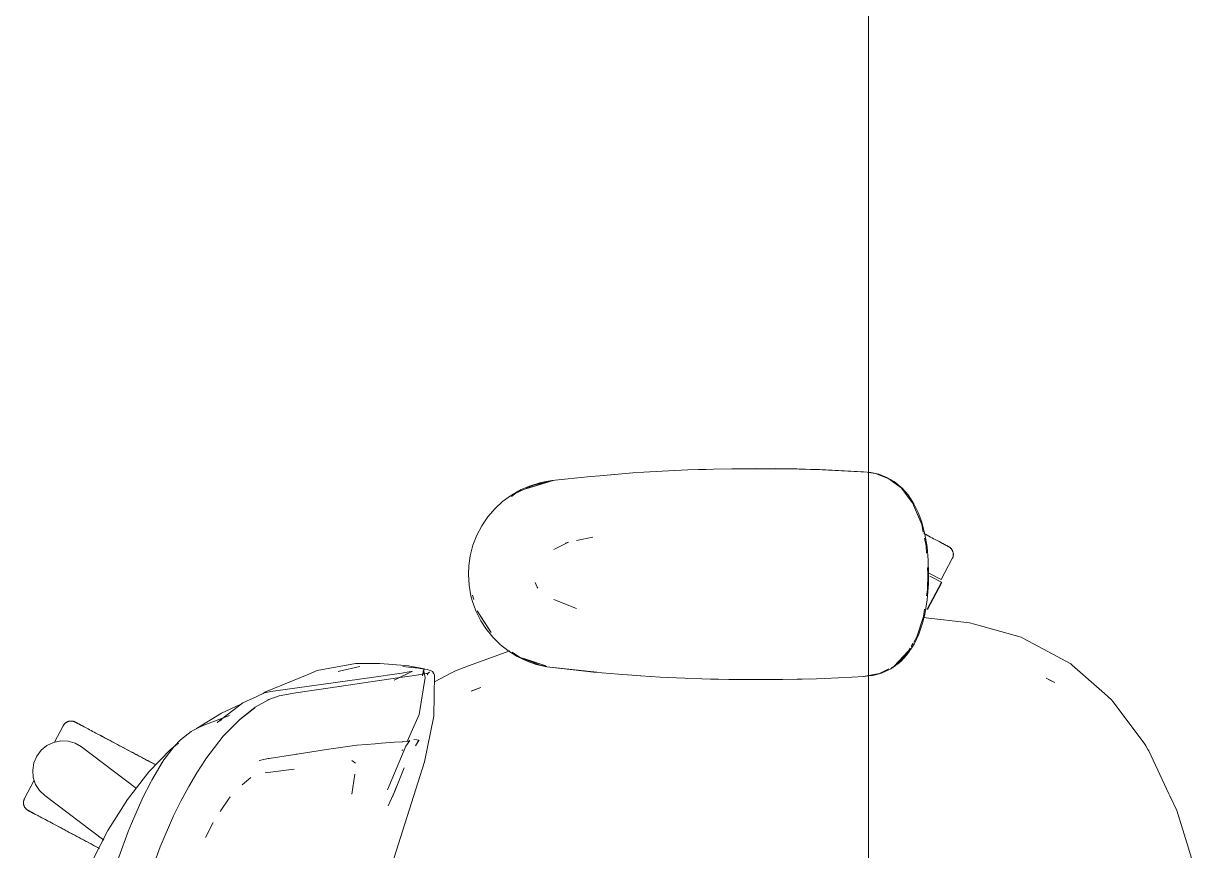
# Model space of a CAD drawing. Header units: millimetres. Extents: x 155920 to 295199, y -4084 to 97293.
# Drawn here: x 221397 to 221936, y 33329 to 33709 of the extents above; entities that cross this region are included whole.
import ezdxf

# ---------------------------------------------------------------- set-up
doc = ezdxf.new("R2010")
doc.units = ezdxf.units.MM
doc.header["$MEASUREMENT"] = 0
doc.layers.add('G-IMPT', color=8, linetype='CONTINUOUS', lineweight=9)
doc.layers.add('I-FURN', color=8, linetype='CONTINUOUS', lineweight=9)

msp = doc.modelspace()

# ---------------------------------------------------------------- linework, layer by layer
at = {"layer": 'G-IMPT'}
for p, q in [((221681.44, 33502.64), (221695.58, 33503.45)), ((221701.6, 33503.71), (221695.58, 33503.45)), ((221701.6, 33503.71), (221713.36, 33504.09)), ((221706.49, 33503.85), (221708.42, 33503.96)), ((221708.42, 33503.96), (221709.92, 33503.97)), ((221721.78, 33504.26), (221713.36, 33504.09)), ((221721.78, 33504.26), (221732.57, 33504.35)), ((221721.78, 33504.26), (221741.96, 33504.31)), ((221721.78, 33504.26), (221751.8, 33504.14)), ((221751.8, 33504.14), (221732.57, 33504.35)), ((221741.96, 33504.31), (221751.8, 33504.14)), ((221741.96, 33504.31), (221763.36, 33503.8)), ((221741.96, 33504.31), (221762.15, 33503.84)), ((221741.96, 33504.27), (221744, 33504.29)), ((221744, 33504.29), (221745.91, 33504.21)), ((221751.8, 33504.14), (221763.36, 33503.8)), ((221763.36, 33503.8), (221762.15, 33503.84)), ((221762.15, 33503.84), (221783.93, 33502.75)), ((221762.15, 33503.84), (221782.33, 33502.87)), ((221763.36, 33503.8), (221783.93, 33502.75)), ((221783.93, 33502.75), (221782.33, 33502.87)), ((221639.75, 33498.82), (221627.29, 33494.99)), ((221627.29, 33494.99), (221636.43, 33497.9)), ((221629.33, 33496.46), (221634.19, 33497.92)), ((221630.78, 33496.77), (221639.18, 33498.69)), ((221639.24, 33498.82), (221634.19, 33497.92)), ((221639.75, 33498.82), (221636.43, 33497.9)), ((221657.16, 33500.72), (221639.24, 33498.82)), ((221661.29, 33501.07), (221657.16, 33500.72)), ((221676.35, 33502.32), (221661.29, 33501.07)), ((221668.17, 33501.67), (221666.49, 33501.5)), ((221676.35, 33502.32), (221681.44, 33502.64)), ((221783.93, 33502.75), (221785.58, 33502.5)), ((221787.8, 33502.04), (221784.63, 33502.52)), ((221787.97, 33502.06), (221785.58, 33502.5)), ((221787.8, 33502.04), (221793.99, 33499.63)), ((221787.97, 33502.06), (221789.32, 33501.69)), ((221792.96, 33500.3), (221789.32, 33501.69)), ((221792.96, 33500.3), (221796.4, 33498.34)), ((221793.99, 33499.63), (221799.62, 33495.46)), ((221796.4, 33498.34), (221800.13, 33495.26)), ((221616.57, 33489.14), (221620.65, 33492.13)), ((221620.61, 33491.44), (221622.72, 33493.04)), ((221625.09, 33494.65), (221620.65, 33492.13)), ((221630.78, 33496.77), (221622.72, 33493.04)), ((221625.09, 33494.65), (221629.33, 33496.46)), ((221799.62, 33495.46), (221804.83, 33488.67)), ((221802.8, 33492.22), (221800.13, 33495.26)), ((221805.46, 33488.17), (221802.8, 33492.22)), ((221616.57, 33489.14), (221613.13, 33485.97)), ((221804.83, 33488.67), (221806.67, 33484.28)), ((221805.46, 33488.17), (221807.44, 33484.1)), ((221606.98, 33477.97), (221609.81, 33482.14)), ((221609.81, 33482.14), (221613.13, 33485.97)), ((221809, 33478.65), (221806.67, 33484.28)), ((221809.03, 33479.77), (221807.44, 33484.1)), ((221606.98, 33477.97), (221604.79, 33473.81)), ((221809, 33478.65), (221809.71, 33475.19)), ((221809.03, 33479.77), (221810.46, 33474.29)), ((221604.79, 33473.81), (221602.95, 33469.09)), ((221640.12, 33467.24), (221646.9, 33470.51)), ((221645.53, 33470.13), (221646.9, 33470.51)), ((221657.95, 33472.85), (221650.52, 33471.28)), ((221810.27, 33472.44), (221811.04, 33468.69)), ((221811.46, 33468.35), (221810.46, 33474.29)), ((221601.69, 33464.23), (221602.95, 33469.09)), ((221811.04, 33468.69), (221811.24, 33465.49)), ((221811.46, 33468.35), (221812.02, 33462.2)), ((221600.87, 33455.87), (221601.04, 33459.71)), ((221601.69, 33464.23), (221601.04, 33459.71)), ((221812.2, 33455.87), (221812.02, 33462.2)), ((221600.87, 33455.87), (221601.17, 33450.83)), ((221811.6, 33448.7), (221811.83, 33455.87)), ((221811.64, 33458.98), (221811.83, 33455.87)), ((221812.11, 33451.36), (221812.2, 33455.87)), ((221601.17, 33450.83), (221602.05, 33445.88)), ((221631.49, 33452.04), (221632.5, 33449.82)), ((221632.5, 33449.82), (221632.8, 33449.37)), ((221812.11, 33451.36), (221811.54, 33444.04)), ((221602.05, 33445.88), (221602.61, 33443.75)), ((221604.32, 33438.98), (221602.61, 33443.75)), ((221603.41, 33444.19), (221602.79, 33446.22)), ((221650.45, 33440.15), (221640.03, 33444.29)), ((221810.42, 33437.28), (221811.54, 33444.04)), ((221811.6, 33448.7), (221811.2, 33445.92)), ((221604.32, 33438.98), (221606.56, 33434.47)), ((221604.97, 33439.07), (221607.13, 33435.4)), ((221604.97, 33439.07), (221611.29, 33429.12)), ((221810.33, 33439.73), (221809.87, 33436.44)), ((221606.56, 33434.47), (221608.83, 33430.92)), ((221607.13, 33435.4), (221611.29, 33429.12)), ((221809.87, 33436.44), (221806.84, 33427.05)), ((221809.44, 33433.36), (221807.7, 33428.27)), ((221809.44, 33433.36), (221810.42, 33437.28)), ((221809.75, 33435.94), (221831.03, 33433.52)), ((221833.29, 33432.89), (221831.03, 33433.52)), ((221833.29, 33432.89), (221854.64, 33426.88)), ((221612.02, 33426.94), (221608.83, 33430.92)), ((221807.7, 33428.27), (221805.5, 33423.63)), ((221612.02, 33426.94), (221615.62, 33423.39)), ((221615.62, 33423.39), (221618.93, 33420.77)), ((221802.25, 33418.8), (221804.69, 33422.26)), ((221805.09, 33424.13), (221804.23, 33422.69)), ((221805.5, 33423.63), (221804.69, 33422.26)), ((221806.84, 33427.05), (221805.37, 33424.6)), ((221854.64, 33426.88), (221855.75, 33426.28)), ((221855.75, 33426.28), (221866.99, 33420.27)), ((221619.83, 33420.65), (221600.89, 33413.71)), ((221623.26, 33418.04), (221618.93, 33420.77)), ((221624.58, 33417.65), (221621, 33420.07)), ((221623.26, 33418.04), (221627.84, 33415.85)), ((221633.8, 33414.04), (221624.58, 33417.65)), ((221624.58, 33417.65), (221627.29, 33416.75)), ((221624.58, 33417.65), (221636.43, 33413.83)), ((221627.29, 33416.75), (221636.43, 33413.83)), ((221803.07, 33420.84), (221796.17, 33413.44)), ((221801.88, 33418.75), (221796.17, 33413.44)), ((221801.66, 33419.21), (221798.58, 33415.68)), ((221799.38, 33415.76), (221802.25, 33418.8)), ((221803.07, 33420.84), (221801.79, 33419.37)), ((221803.76, 33421.9), (221801.88, 33418.75)), ((221866.99, 33420.27), (221877.42, 33414.69)), ((221531.41, 33411.57), (221527.55, 33409.98)), ((221549.11, 33414.81), (221531.41, 33411.57)), ((221541.67, 33411.36), (221541.09, 33411.2)), ((221550.97, 33413.4), (221541.67, 33411.36)), ((221549.11, 33414.81), (221556.08, 33414.84)), ((221556.08, 33414.84), (221560.25, 33414.84)), ((221564.2, 33414.5), (221560.25, 33414.84)), ((221573.53, 33413.69), (221564.2, 33414.5)), ((221575.23, 33411.26), (221566.8, 33407.25)), ((221573.36, 33413.17), (221570.77, 33413.39)), ((221578.04, 33412.66), (221573.36, 33413.17)), ((221573.53, 33413.69), (221574, 33413.65)), ((221574, 33413.65), (221578.25, 33412.84)), ((221575.23, 33411.26), (221574.37, 33411.11)), ((221578.66, 33412.58), (221578.04, 33412.66)), ((221578.25, 33412.84), (221580.57, 33412.39)), ((221578.66, 33412.58), (221581.94, 33412.04)), ((221579.84, 33409.11), (221580.57, 33412.39)), ((221579.84, 33409.11), (221580.33, 33411.98)), ((221580.33, 33411.98), (221581.02, 33408.4)), ((221583.8, 33411.49), (221581.94, 33412.04)), ((221583.8, 33411.49), (221584.34, 33411.17)), ((221593.16, 33410.6), (221594.92, 33411.52)), ((221600.89, 33413.71), (221594.92, 33411.52)), ((221627.84, 33415.85), (221631.97, 33414.4)), ((221636.93, 33413.25), (221631.97, 33414.4)), ((221636.86, 33413.46), (221633.8, 33414.04)), ((221636.93, 33413.25), (221659.89, 33410.79)), ((221636.93, 33413.25), (221639.75, 33412.92)), ((221636.93, 33413.25), (221658.37, 33410.9)), ((221659.89, 33410.79), (221639.75, 33412.92)), ((221793.93, 33412.34), (221789.67, 33410.24)), ((221794.84, 33412.42), (221790.51, 33410.43)), ((221794.84, 33412.42), (221798.06, 33414.62)), ((221795.04, 33412.88), (221796.17, 33413.44)), ((221796.17, 33413.44), (221798.58, 33415.68)), ((221799.38, 33415.76), (221798.06, 33414.62)), ((221878.09, 33414.1), (221877.42, 33414.69)), ((221892.87, 33401.08), (221878.09, 33414.1)), ((221507.74, 33401.79), (221524.19, 33408.59)), ((221557.39, 33408.62), (221510.17, 33401.95)), ((221524.19, 33408.59), (221527.55, 33409.98)), ((221568.35, 33408.24), (221537.48, 33403.68)), ((221557.39, 33408.62), (221568.05, 33410.06)), ((221569.35, 33410.28), (221568.05, 33410.06)), ((221576.2, 33409.35), (221568.35, 33408.24)), ((221569.35, 33410.28), (221574.37, 33411.11)), ((221582.47, 33410.46), (221576.2, 33409.35)), ((221578.3, 33391.36), (221581.02, 33408.4)), ((221581.85, 33410.29), (221582.95, 33410.85)), ((221581.85, 33410.29), (221582.47, 33410.46)), ((221582.05, 33409.41), (221582.13, 33409.91)), ((221582.45, 33410.45), (221582.13, 33409.91)), ((221582.45, 33410.45), (221582.95, 33410.85)), ((221584.34, 33411.17), (221584.71, 33410.68)), ((221585.32, 33409.64), (221584.71, 33410.68)), ((221584.84, 33410.05), (221584.71, 33410.68)), ((221584.71, 33410.68), (221584.73, 33410.6)), ((221584.84, 33410.05), (221584.73, 33410.6)), ((221584.93, 33390.66), (221585.32, 33409.64)), ((221585.25, 33406.45), (221593.16, 33410.6)), ((221658.37, 33410.9), (221669.77, 33409.91)), ((221680.05, 33409.18), (221669.77, 33409.91)), ((221678.01, 33409.32), (221676.59, 33409.45)), ((221678.01, 33409.32), (221679.91, 33409.23)), ((221680.05, 33409.18), (221688.92, 33408.62)), ((221700.23, 33408.08), (221688.92, 33408.62)), ((221700.23, 33408.08), (221708.11, 33407.79)), ((221720.42, 33407.49), (221708.11, 33407.79)), ((221711.98, 33407.71), (221713.64, 33407.63)), ((221713.64, 33407.63), (221715.72, 33407.63)), ((221720.42, 33407.49), (221725.89, 33407.42)), ((221740.6, 33407.41), (221725.89, 33407.42)), ((221745.11, 33407.47), (221740.6, 33407.41)), ((221745.11, 33407.47), (221760.78, 33407.84)), ((221751.84, 33407.64), (221754.06, 33407.64)), ((221757.38, 33407.79), (221754.06, 33407.64)), ((221760.78, 33407.84), (221764.33, 33407.97)), ((221776.89, 33408.58), (221764.33, 33407.97)), ((221776.89, 33408.58), (221782.55, 33408.87)), ((221784.63, 33409.3), (221782.33, 33408.87)), ((221782.55, 33408.87), (221784.63, 33409.13)), ((221789.67, 33410.24), (221784.63, 33409.3)), ((221784.63, 33409.13), (221786.56, 33409.37)), ((221786.56, 33409.37), (221790.51, 33410.43)), ((221867.82, 33407.25), (221866.23, 33408.03)), ((221870.12, 33406.08), (221866.23, 33408.03)), ((221870.12, 33406.08), (221867.82, 33407.25)), ((221503.81, 33399.74), (221507.18, 33401.3)), ((221506.57, 33401.02), (221507.74, 33401.79)), ((221510.17, 33401.95), (221507.18, 33401.3)), ((221514.04, 33399.99), (221521.71, 33401.29)), ((221537.48, 33403.68), (221521.71, 33401.29)), ((221602.19, 33402.11), (221606.66, 33403.75)), ((221602.19, 33402.11), (221602.78, 33402.37)), ((221606.66, 33403.75), (221602.78, 33402.37)), ((221892.87, 33401.08), (221896.13, 33398.21)), ((221485.59, 33387.76), (221497.29, 33396.7)), ((221496.1, 33396.03), (221487.48, 33392.05)), ((221503.81, 33399.74), (221497.29, 33396.7)), ((221502.99, 33394.73), (221508.83, 33398.02)), ((221508.83, 33398.02), (221509.25, 33398.23)), ((221514.04, 33399.99), (221509.25, 33398.23)), ((221896.86, 33397.24), (221896.13, 33398.21)), ((221911.43, 33377.75), (221896.86, 33397.24)), ((221487.48, 33392.05), (221476.03, 33384.92)), ((221491.24, 33390.99), (221479.34, 33386.48)), ((221495.82, 33389.01), (221502.77, 33394.41)), ((221495.82, 33389.01), (221499.39, 33391.82)), ((221502.99, 33394.73), (221496.03, 33389.31)), ((221502.77, 33394.41), (221499.39, 33391.82)), ((221578.3, 33391.36), (221572.69, 33379.01)), ((221584.93, 33390.66), (221580.74, 33369.7)), ((221473.54, 33383.62), (221474.67, 33384.23)), ((221474.67, 33384.23), (221477.11, 33385.41)), ((221477.11, 33385.41), (221479.34, 33386.48)), ((221485.59, 33387.76), (221487.62, 33388.92)), ((221488.29, 33381.41), (221496.03, 33389.31)), ((221468.67, 33379.75), (221465.78, 33376.73)), ((221473.54, 33383.62), (221468.67, 33379.75)), ((221488.29, 33381.41), (221480.27, 33370.98)), ((221566.89, 33378.64), (221570.76, 33378.93)), ((221570.84, 33378.94), (221570.76, 33378.93)), ((221570.84, 33378.94), (221573.22, 33379.23)), ((221573.96, 33379.52), (221572.2, 33376.86)), ((221573.24, 33379.24), (221573.22, 33379.23)), ((221573.24, 33379.24), (221573.96, 33379.52)), ((221575.87, 33379.99), (221577.23, 33379.83)), ((221576.57, 33377.07), (221578.1, 33379.55)), ((221578.16, 33379.53), (221576.57, 33377.07)), ((221578.1, 33379.55), (221576.61, 33377.08)), ((221577.23, 33379.83), (221578.1, 33379.55)), ((221578.16, 33379.53), (221578.1, 33379.55)), ((221464.11, 33375.31), (221454.15, 33365.02)), ((221465.78, 33376.73), (221461.06, 33370.6)), ((221464.11, 33375.31), (221467.78, 33378.31)), ((221535.65, 33375.34), (221522.29, 33373.23)), ((221535.65, 33375.34), (221549.72, 33377.37)), ((221549.8, 33377.38), (221549.72, 33377.37)), ((221549.8, 33377.38), (221558.04, 33378)), ((221558.04, 33378), (221559.03, 33378.07)), ((221559.03, 33378.07), (221566.89, 33378.64)), ((221572.2, 33376.86), (221563.76, 33356.88)), ((221570.75, 33375.14), (221570.31, 33374.87)), ((221911.43, 33377.75), (221911.89, 33376.98)), ((221911.89, 33376.98), (221912.83, 33375.4)), ((221913.25, 33374.69), (221912.83, 33375.4)), ((221913.25, 33374.69), (221922.52, 33355.05)), ((221455.47, 33361.31), (221460.2, 33369.31)), ((221461.06, 33370.6), (221460.2, 33369.31)), ((221476.22, 33364.62), (221480.1, 33370.72)), ((221480.1, 33370.72), (221480.27, 33370.98)), ((221504.83, 33370.29), (221507, 33370.75)), ((221507, 33370.75), (221508.98, 33371.18)), ((221509.45, 33371.25), (221508.98, 33371.18)), ((221521.17, 33373.05), (221509.45, 33371.25)), ((221521.17, 33373.05), (221521.78, 33373.15)), ((221522.29, 33373.23), (221521.78, 33373.15)), ((221549.06, 33368.99), (221547.42, 33370.27)), ((221564.75, 33319.46), (221580.74, 33369.7)), ((221444.34, 33352.42), (221454.15, 33365.02)), ((221476.22, 33364.62), (221472.45, 33358.39)), ((221520.87, 33366.37), (221507.52, 33364.59)), ((221507.52, 33364.59), (221507.99, 33364.74)), ((221548.71, 33364.05), (221547.31, 33354.88)), ((221548.71, 33364.05), (221548.66, 33363.7)), ((221568.06, 33358.51), (221571.31, 33366.98)), ((221455.16, 33360.71), (221451.16, 33352.7)), ((221455.16, 33360.71), (221455.47, 33361.31)), ((221468.88, 33351.6), (221472.45, 33358.39)), ((221497.02, 33359.09), (221500.93, 33362.43)), ((221566.04, 33353.61), (221568.07, 33358.72)), ((221568.07, 33358.72), (221566.04, 33353.6)), ((221568.06, 33358.51), (221566.04, 33353.61)), ((221435.37, 33338.12), (221444.34, 33352.42)), ((221450.94, 33352.26), (221446.17, 33341.3)), ((221450.94, 33352.26), (221451.16, 33352.7)), ((221490.74, 33352.46), (221487.25, 33347.33)), ((221490.74, 33352.46), (221491.5, 33353.56)), ((221567.04, 33356.14), (221563.99, 33349.42)), ((221922.52, 33355.05), (221922.95, 33354.13)), ((221926.14, 33347.37), (221922.95, 33354.13)), ((221468.88, 33351.6), (221465.49, 33344.88)), ((221487.25, 33347.33), (221486.86, 33346.75)), ((221563.99, 33349.42), (221564.24, 33349.88)), ((221926.14, 33347.37), (221931.46, 33330.1)), ((221446.17, 33341.3), (221444.69, 33337.62)), ((221459.32, 33330.65), (221465.49, 33344.88)), ((221483.72, 33341.85), (221480.18, 33334.88)), ((221428.28, 33324.34), (221435.37, 33338.12)), ((221439.09, 33322.55), (221444.69, 33337.62)), ((221453.86, 33315.77), (221459.32, 33330.65)), ((221931.46, 33330.1), (221935.65, 33316.49))]:
    msp.add_line(p, q, dxfattribs=at)
at = {"layer": 'I-FURN'}
for p, q in [((221784.63, 34220.33), (221784.63, 32620.33)), ((221784.63, 32620.33), (221784.63, 34220.33)), ((221810.68, 33474.17), (221809.85, 33474.61)), ((221811.5, 33473.73), (221810.68, 33474.17)), ((221812.28, 33473.32), (221811.5, 33473.73)), ((221813.05, 33472.91), (221812.28, 33473.32)), ((221813.78, 33472.52), (221813.05, 33472.91)), ((221814.49, 33472.14), (221813.78, 33472.52)), ((221815.17, 33471.78), (221814.49, 33472.14)), ((221815.81, 33471.44), (221815.17, 33471.78)), ((221816.43, 33471.11), (221815.81, 33471.44)), ((221817.01, 33470.8), (221816.43, 33471.11)), ((221816.7, 33470.97), (221817.27, 33470.66)), ((221817.56, 33470.51), (221817.01, 33470.8)), ((221817.27, 33470.66), (221817.81, 33470.38)), ((221818.08, 33470.23), (221817.56, 33470.51)), ((221817.81, 33470.38), (221818.31, 33470.11)), ((221818.56, 33469.98), (221818.08, 33470.23)), ((221818.31, 33470.11), (221818.77, 33469.86)), ((221819.01, 33469.74), (221818.56, 33469.98)), ((221818.77, 33469.86), (221819.2, 33469.64)), ((221819.42, 33469.52), (221819.01, 33469.74)), ((221819.2, 33469.64), (221819.6, 33469.43)), ((221819.79, 33469.32), (221819.42, 33469.52)), ((221819.6, 33469.43), (221819.95, 33469.24)), ((221820.13, 33469.14), (221819.79, 33469.32)), ((221819.95, 33469.24), (221820.27, 33469.07)), ((221820.43, 33468.99), (221820.13, 33469.14)), ((221820.27, 33469.07), (221820.55, 33468.92)), ((221820.68, 33468.85), (221820.43, 33468.99)), ((221820.55, 33468.92), (221820.79, 33468.79)), ((221820.9, 33468.73), (221820.68, 33468.85)), ((221820.79, 33468.79), (221820.99, 33468.69)), ((221821.08, 33468.64), (221820.9, 33468.73)), ((221820.99, 33468.69), (221821.15, 33468.6)), ((221821.22, 33468.56), (221821.08, 33468.64)), ((221821.15, 33468.6), (221821.27, 33468.53)), ((221821.32, 33468.51), (221821.22, 33468.56)), ((221821.27, 33468.53), (221821.36, 33468.49)), ((221821.38, 33468.48), (221821.32, 33468.51)), ((221821.36, 33468.49), (221821.4, 33468.47)), ((221821.4, 33468.47), (221821.38, 33468.48)), ((221821.4, 33468.47), (221821.55, 33468.39)), ((221821.4, 33468.47), (221821.4, 33468.47)), ((221821.55, 33468.39), (221821.68, 33468.3)), ((221821.68, 33468.3), (221821.82, 33468.21)), ((221821.82, 33468.21), (221821.95, 33468.12)), ((221821.95, 33468.12), (221822.07, 33468.02)), ((221822.07, 33468.02), (221822.2, 33467.91)), ((221822.2, 33467.91), (221822.31, 33467.8)), ((221822.31, 33467.8), (221822.43, 33467.69)), ((221822.43, 33467.69), (221822.54, 33467.57)), ((221822.54, 33467.57), (221822.64, 33467.45)), ((221822.64, 33467.45), (221822.74, 33467.32)), ((221822.74, 33467.32), (221822.83, 33467.19)), ((221822.83, 33467.19), (221822.92, 33467.05)), ((221822.92, 33467.05), (221823.01, 33466.92)), ((221823.01, 33466.92), (221823.08, 33466.78)), ((221823.08, 33466.78), (221823.16, 33466.63)), ((221823.16, 33466.63), (221823.22, 33466.48)), ((221823.22, 33466.48), (221823.28, 33466.33)), ((221823.28, 33466.33), (221823.34, 33466.18)), ((221823.34, 33466.18), (221823.38, 33466.03)), ((221823.38, 33466.03), (221823.43, 33465.87)), ((221823.43, 33465.87), (221823.46, 33465.72)), ((221823.46, 33465.72), (221823.49, 33465.56)), ((221823.49, 33465.56), (221823.51, 33465.4)), ((221823.51, 33465.4), (221823.53, 33465.24)), ((221823.53, 33465.24), (221823.54, 33465.08)), ((221817.92, 33453.33), (221823.07, 33463.01)), ((221823.09, 33463.05), (221823.07, 33463.01)), ((221823.16, 33463.2), (221823.09, 33463.05)), ((221823.23, 33463.35), (221823.16, 33463.2)), ((221823.29, 33463.5), (221823.23, 33463.35)), ((221823.34, 33463.65), (221823.29, 33463.5)), ((221823.39, 33463.8), (221823.34, 33463.65)), ((221823.43, 33463.96), (221823.39, 33463.8)), ((221823.46, 33464.11), (221823.43, 33463.96)), ((221823.49, 33464.27), (221823.46, 33464.11)), ((221823.51, 33464.43), (221823.49, 33464.27)), ((221823.53, 33464.59), (221823.51, 33464.43)), ((221823.54, 33464.75), (221823.53, 33464.59)), ((221823.54, 33465.08), (221823.54, 33464.92)), ((221823.54, 33464.92), (221823.54, 33464.75)), ((221812.29, 33456.32), (221817.92, 33453.33)), ((221812.81, 33454.91), (221818.11, 33452.1)), ((221818.11, 33452.1), (221811.53, 33439.74)), ((221811.7, 33439.65), (221818.28, 33452.01)), ((221811.53, 33439.74), (221811.44, 33439.79)), ((221414.87, 33386.28), (221410.84, 33378.7)), ((221414.87, 33386.28), (221414.95, 33386.42)), ((221414.95, 33386.42), (221415.04, 33386.56)), ((221415.04, 33386.56), (221415.12, 33386.69)), ((221415.12, 33386.69), (221415.22, 33386.82)), ((221415.22, 33386.82), (221415.32, 33386.95)), ((221415.32, 33386.95), (221415.42, 33387.07)), ((221415.42, 33387.07), (221415.53, 33387.19)), ((221415.53, 33387.19), (221415.65, 33387.3)), ((221415.65, 33387.3), (221415.77, 33387.41)), ((221415.77, 33387.41), (221415.89, 33387.51)), ((221415.89, 33387.51), (221416.02, 33387.61)), ((221416.02, 33387.61), (221416.15, 33387.71)), ((221416.15, 33387.71), (221416.28, 33387.8)), ((221416.28, 33387.8), (221416.42, 33387.88)), ((221416.42, 33387.88), (221416.56, 33387.96)), ((221416.56, 33387.96), (221416.71, 33388.03)), ((221416.71, 33388.03), (221416.85, 33388.09)), ((221416.85, 33388.09), (221417, 33388.15)), ((221417, 33388.15), (221417.16, 33388.21)), ((221417.16, 33388.21), (221417.31, 33388.26)), ((221417.31, 33388.26), (221417.47, 33388.3)), ((221417.47, 33388.3), (221417.62, 33388.33)), ((221417.62, 33388.33), (221417.78, 33388.36)), ((221417.78, 33388.36), (221417.94, 33388.39)), ((221417.94, 33388.39), (221418.1, 33388.4)), ((221418.1, 33388.4), (221418.26, 33388.41)), ((221418.26, 33388.41), (221418.42, 33388.42)), ((221418.42, 33388.42), (221418.58, 33388.41)), ((221418.58, 33388.41), (221418.74, 33388.4)), ((221418.74, 33388.4), (221418.91, 33388.39)), ((221418.91, 33388.39), (221419.07, 33388.37)), ((221419.07, 33388.37), (221419.22, 33388.34)), ((221419.22, 33388.34), (221419.38, 33388.3)), ((221419.38, 33388.3), (221419.54, 33388.26)), ((221419.54, 33388.26), (221419.69, 33388.21)), ((221419.69, 33388.21), (221419.84, 33388.16)), ((221419.84, 33388.16), (221419.99, 33388.1)), ((221419.99, 33388.1), (221420.14, 33388.04)), ((221420.14, 33388.04), (221420.28, 33387.96)), ((221420.28, 33387.96), (221420.32, 33387.94)), ((221420.32, 33387.94), (221420.34, 33387.93)), ((221420.33, 33387.94), (221420.32, 33387.94)), ((221420.37, 33387.92), (221420.33, 33387.94)), ((221420.34, 33387.93), (221420.4, 33387.9)), ((221420.45, 33387.88), (221420.37, 33387.92)), ((221420.4, 33387.9), (221420.5, 33387.85)), ((221420.57, 33387.81), (221420.45, 33387.88)), ((221420.5, 33387.85), (221420.64, 33387.77)), ((221420.74, 33387.72), (221420.57, 33387.81)), ((221420.64, 33387.77), (221420.82, 33387.68)), ((221420.94, 33387.62), (221420.74, 33387.72)), ((221420.82, 33387.68), (221421.04, 33387.56)), ((221421.18, 33387.49), (221420.94, 33387.62)), ((221421.04, 33387.56), (221421.3, 33387.42)), ((221421.46, 33387.34), (221421.18, 33387.49)), ((221421.3, 33387.42), (221421.6, 33387.27)), ((221421.78, 33387.17), (221421.46, 33387.34)), ((221421.6, 33387.27), (221421.93, 33387.09)), ((221422.13, 33386.98), (221421.78, 33387.17)), ((221421.93, 33387.09), (221422.31, 33386.89)), ((221422.52, 33386.77), (221422.13, 33386.98)), ((221422.31, 33386.89), (221422.72, 33386.67)), ((221422.95, 33386.55), (221422.52, 33386.77)), ((221422.72, 33386.67), (221423.16, 33386.43)), ((221423.42, 33386.3), (221422.95, 33386.55)), ((221423.16, 33386.43), (221423.65, 33386.18)), ((221423.92, 33386.03), (221423.42, 33386.3)), ((221423.65, 33386.18), (221424.16, 33385.9)), ((221424.46, 33385.75), (221423.92, 33386.03)), ((221424.16, 33385.9), (221424.71, 33385.61)), ((221425.03, 33385.44), (221424.46, 33385.75)), ((221424.71, 33385.61), (221425.3, 33385.3)), ((221425.63, 33385.12), (221425.03, 33385.44)), ((221426.26, 33384.79), (221425.63, 33385.12)), ((221426.92, 33384.43), (221426.26, 33384.79)), ((221427.62, 33384.07), (221426.92, 33384.43)), ((221410.38, 33378.6), (221413.69, 33379.27)), ((221413.69, 33379.27), (221417.06, 33379.13)), ((221417.06, 33379.13), (221420.3, 33378.19)), ((221428.34, 33383.68), (221427.62, 33384.07)), ((221429.09, 33383.28), (221428.34, 33383.68)), ((221429.87, 33382.87), (221429.09, 33383.28)), ((221430.67, 33382.44), (221429.87, 33382.87)), ((221431.49, 33382.01), (221430.67, 33382.44)), ((221431.04, 33382.24), (221431.88, 33381.8)), ((221432.34, 33381.56), (221431.49, 33382.01)), ((221431.88, 33381.8), (221432.74, 33381.34)), ((221433.21, 33381.09), (221432.34, 33381.56)), ((221432.74, 33381.34), (221433.61, 33380.88)), ((221434.09, 33380.62), (221433.21, 33381.09)), ((221433.61, 33380.88), (221434.51, 33380.4)), ((221435, 33380.14), (221434.09, 33380.62)), ((221434.51, 33380.4), (221435.42, 33379.92)), ((221435.92, 33379.65), (221435, 33380.14)), ((221435.42, 33379.92), (221436.35, 33379.42)), ((221436.86, 33379.15), (221435.92, 33379.65)), ((221436.35, 33379.42), (221437.3, 33378.92)), ((221437.81, 33378.65), (221436.86, 33379.15)), ((221437.3, 33378.92), (221438.25, 33378.41)), ((221402.69, 33372.34), (221404.72, 33375.03)), ((221404.72, 33375.03), (221407.33, 33377.16)), ((221407.33, 33377.16), (221410.38, 33378.6)), ((221420.3, 33378.19), (221423.22, 33376.5)), ((221423.22, 33376.5), (221448.53, 33357.42)), ((221438.78, 33378.13), (221437.81, 33378.65)), ((221438.25, 33378.41), (221439.22, 33377.9)), ((221439.75, 33377.62), (221438.78, 33378.13)), ((221439.22, 33377.9), (221440.2, 33377.38)), ((221440.73, 33377.09), (221439.75, 33377.62)), ((221440.2, 33377.38), (221441.19, 33376.85)), ((221441.72, 33376.57), (221440.73, 33377.09)), ((221441.19, 33376.85), (221442.18, 33376.32)), ((221442.72, 33376.04), (221441.72, 33376.57)), ((221442.18, 33376.32), (221443.18, 33375.79)), ((221443.72, 33375.5), (221442.72, 33376.04)), ((221443.18, 33375.79), (221444.18, 33375.26)), ((221444.73, 33374.97), (221443.72, 33375.5)), ((221444.18, 33375.26), (221445.19, 33374.72)), ((221445.73, 33374.43), (221444.73, 33374.97)), ((221445.19, 33374.72), (221446.19, 33374.19)), ((221446.74, 33373.9), (221445.73, 33374.43)), ((221446.19, 33374.19), (221447.2, 33373.65)), ((221447.74, 33373.37), (221446.74, 33373.9)), ((221447.2, 33373.65), (221448.2, 33373.12)), ((221400.82, 33365.91), (221401.36, 33369.23)), ((221401.36, 33369.23), (221402.69, 33372.34)), ((221448.74, 33372.84), (221447.74, 33373.37)), ((221448.2, 33373.12), (221449.2, 33372.59)), ((221449.73, 33372.31), (221448.74, 33372.84)), ((221449.2, 33372.59), (221450.19, 33372.07)), ((221450.72, 33371.78), (221449.73, 33372.31)), ((221450.19, 33372.07), (221451.17, 33371.54)), ((221451.7, 33371.26), (221450.72, 33371.78)), ((221451.17, 33371.54), (221452.15, 33371.02)), ((221452.67, 33370.75), (221451.7, 33371.26)), ((221452.15, 33371.02), (221453.11, 33370.51)), ((221453.63, 33370.24), (221452.67, 33370.75)), ((221453.11, 33370.51), (221454.06, 33370.01)), ((221454.57, 33369.74), (221453.63, 33370.24)), ((221454.06, 33370.01), (221455, 33369.51)), ((221455.5, 33369.24), (221454.57, 33369.74)), ((221455, 33369.51), (221455.92, 33369.02)), ((221456.41, 33368.76), (221455.5, 33369.24)), ((221455.92, 33369.02), (221456.83, 33368.54)), ((221457.31, 33368.28), (221456.41, 33368.76)), ((221401.08, 33362.54), (221400.82, 33365.91)), ((221401.53, 33361.19), (221397.06, 33352.78)), ((221402.15, 33359.34), (221401.08, 33362.54)), ((221403.95, 33356.49), (221402.15, 33359.34)), ((221396.7, 33351.84), (221396.74, 33351.99)), ((221396.74, 33351.99), (221396.79, 33352.15)), ((221396.79, 33352.15), (221396.84, 33352.3)), ((221396.84, 33352.3), (221396.9, 33352.45)), ((221396.9, 33352.45), (221396.97, 33352.6)), ((221396.97, 33352.6), (221397.04, 33352.74)), ((221397.04, 33352.74), (221397.06, 33352.78)), ((221406.38, 33354.15), (221403.95, 33356.49)), ((221433.44, 33333.75), (221406.38, 33354.15)), ((221396.59, 33351.04), (221396.6, 33351.2)), ((221396.59, 33350.88), (221396.59, 33351.04)), ((221396.59, 33350.72), (221396.59, 33350.88)), ((221396.6, 33350.56), (221396.59, 33350.72)), ((221396.6, 33351.2), (221396.62, 33351.36)), ((221396.62, 33350.4), (221396.6, 33350.56)), ((221396.62, 33351.36), (221396.64, 33351.52)), ((221396.64, 33350.24), (221396.62, 33350.4)), ((221396.64, 33351.52), (221396.67, 33351.68)), ((221396.67, 33350.08), (221396.64, 33350.24)), ((221396.67, 33351.68), (221396.7, 33351.84)), ((221396.71, 33349.92), (221396.67, 33350.08)), ((221396.75, 33349.77), (221396.71, 33349.92)), ((221396.8, 33349.61), (221396.75, 33349.77)), ((221396.85, 33349.46), (221396.8, 33349.61)), ((221396.91, 33349.31), (221396.85, 33349.46)), ((221396.98, 33349.16), (221396.91, 33349.31)), ((221397.05, 33349.02), (221396.98, 33349.16)), ((221397.13, 33348.88), (221397.05, 33349.02)), ((221397.21, 33348.74), (221397.13, 33348.88)), ((221397.3, 33348.6), (221397.21, 33348.74)), ((221397.39, 33348.47), (221397.3, 33348.6)), ((221397.49, 33348.35), (221397.39, 33348.47)), ((221397.6, 33348.22), (221397.49, 33348.35)), ((221397.7, 33348.1), (221397.6, 33348.22)), ((221397.82, 33347.99), (221397.7, 33348.1)), ((221397.94, 33347.88), (221397.82, 33347.99)), ((221398.06, 33347.78), (221397.94, 33347.88)), ((221398.18, 33347.68), (221398.06, 33347.78)), ((221398.32, 33347.58), (221398.18, 33347.68)), ((221398.45, 33347.49), (221398.32, 33347.58)), ((221398.59, 33347.41), (221398.45, 33347.49)), ((221398.73, 33347.33), (221398.59, 33347.41)), ((221398.78, 33347.3), (221398.73, 33347.33)), ((221398.73, 33347.33), (221398.73, 33347.33)), ((221398.73, 33347.33), (221398.75, 33347.32)), ((221398.75, 33347.32), (221398.81, 33347.29)), ((221398.86, 33347.26), (221398.78, 33347.3)), ((221398.81, 33347.29), (221398.91, 33347.23)), ((221398.98, 33347.2), (221398.86, 33347.26)), ((221398.91, 33347.23), (221399.05, 33347.16)), ((221399.14, 33347.11), (221398.98, 33347.2)), ((221399.05, 33347.16), (221399.23, 33347.06)), ((221399.34, 33347), (221399.14, 33347.11)), ((221399.23, 33347.06), (221399.45, 33346.95)), ((221399.58, 33346.87), (221399.34, 33347)), ((221399.45, 33346.95), (221399.71, 33346.81)), ((221399.86, 33346.73), (221399.58, 33346.87)), ((221399.71, 33346.81), (221400, 33346.65)), ((221400.18, 33346.56), (221399.86, 33346.73)), ((221400, 33346.65), (221400.34, 33346.47)), ((221400.54, 33346.37), (221400.18, 33346.56)), ((221400.34, 33346.47), (221400.71, 33346.27)), ((221400.93, 33346.16), (221400.54, 33346.37)), ((221400.71, 33346.27), (221401.12, 33346.06)), ((221401.36, 33345.93), (221400.93, 33346.16)), ((221401.12, 33346.06), (221401.57, 33345.82)), ((221401.82, 33345.68), (221401.36, 33345.93)), ((221401.57, 33345.82), (221402.05, 33345.56)), ((221402.33, 33345.42), (221401.82, 33345.68)), ((221402.05, 33345.56), (221402.57, 33345.29)), ((221402.86, 33345.13), (221402.33, 33345.42)), ((221402.57, 33345.29), (221403.12, 33344.99)), ((221403.43, 33344.83), (221402.86, 33345.13)), ((221403.12, 33344.99), (221403.7, 33344.68)), ((221403.7, 33344.68), (221404.32, 33344.36)), ((221404.32, 33344.36), (221404.97, 33344.01)), ((221404.97, 33344.01), (221405.64, 33343.65)), ((221405.64, 33343.65), (221406.35, 33343.28)), ((221406.35, 33343.28), (221407.09, 33342.88)), ((221407.09, 33342.88), (221407.85, 33342.48)), ((221407.85, 33342.48), (221408.64, 33342.06)), ((221408.64, 33342.06), (221409.45, 33341.63)), ((221409.45, 33341.63), (221410.28, 33341.18)), ((221410.28, 33341.18), (221411.14, 33340.73)), ((221411.14, 33340.73), (221412.02, 33340.26)), ((221412.02, 33340.26), (221412.91, 33339.79)), ((221413.4, 33339.53), (221412.5, 33340.01)), ((221412.91, 33339.79), (221413.83, 33339.3)), ((221414.33, 33339.03), (221413.4, 33339.53)), ((221413.83, 33339.3), (221414.76, 33338.81)), ((221415.26, 33338.54), (221414.33, 33339.03)), ((221414.76, 33338.81), (221415.7, 33338.3)), ((221416.22, 33338.03), (221415.26, 33338.54)), ((221415.7, 33338.3), (221416.66, 33337.8)), ((221417.18, 33337.52), (221416.22, 33338.03)), ((221416.66, 33337.8), (221417.63, 33337.28)), ((221418.15, 33337), (221417.18, 33337.52)), ((221417.63, 33337.28), (221418.61, 33336.76)), ((221419.14, 33336.48), (221418.15, 33337)), ((221418.61, 33336.76), (221419.59, 33336.24)), ((221420.13, 33335.95), (221419.14, 33336.48)), ((221419.59, 33336.24), (221420.59, 33335.71)), ((221421.13, 33335.42), (221420.13, 33335.95)), ((221420.59, 33335.71), (221421.59, 33335.18)), ((221422.13, 33334.89), (221421.13, 33335.42)), ((221421.59, 33335.18), (221422.59, 33334.64)), ((221423.13, 33334.35), (221422.13, 33334.89)), ((221422.59, 33334.64), (221423.59, 33334.11)), ((221424.14, 33333.82), (221423.13, 33334.35)), ((221423.59, 33334.11), (221424.6, 33333.57)), ((221425.14, 33333.28), (221424.14, 33333.82)), ((221424.6, 33333.57), (221425.6, 33333.04)), ((221426.14, 33332.75), (221425.14, 33333.28)), ((221425.6, 33333.04), (221426.6, 33332.51)), ((221427.14, 33332.22), (221426.14, 33332.75)), ((221426.6, 33332.51), (221427.6, 33331.98)), ((221428.14, 33331.69), (221427.14, 33332.22)), ((221427.6, 33331.98), (221428.59, 33331.45)), ((221429.12, 33331.17), (221428.14, 33331.69)), ((221428.59, 33331.45), (221429.58, 33330.93)), ((221430.1, 33330.65), (221429.12, 33331.17)), ((221429.58, 33330.93), (221430.55, 33330.41)), ((221431.07, 33330.13), (221430.1, 33330.65)), ((221430.55, 33330.41), (221431.51, 33329.9))]:
    msp.add_line(p, q, dxfattribs=at)

doc.saveas('drawing.dxf')
